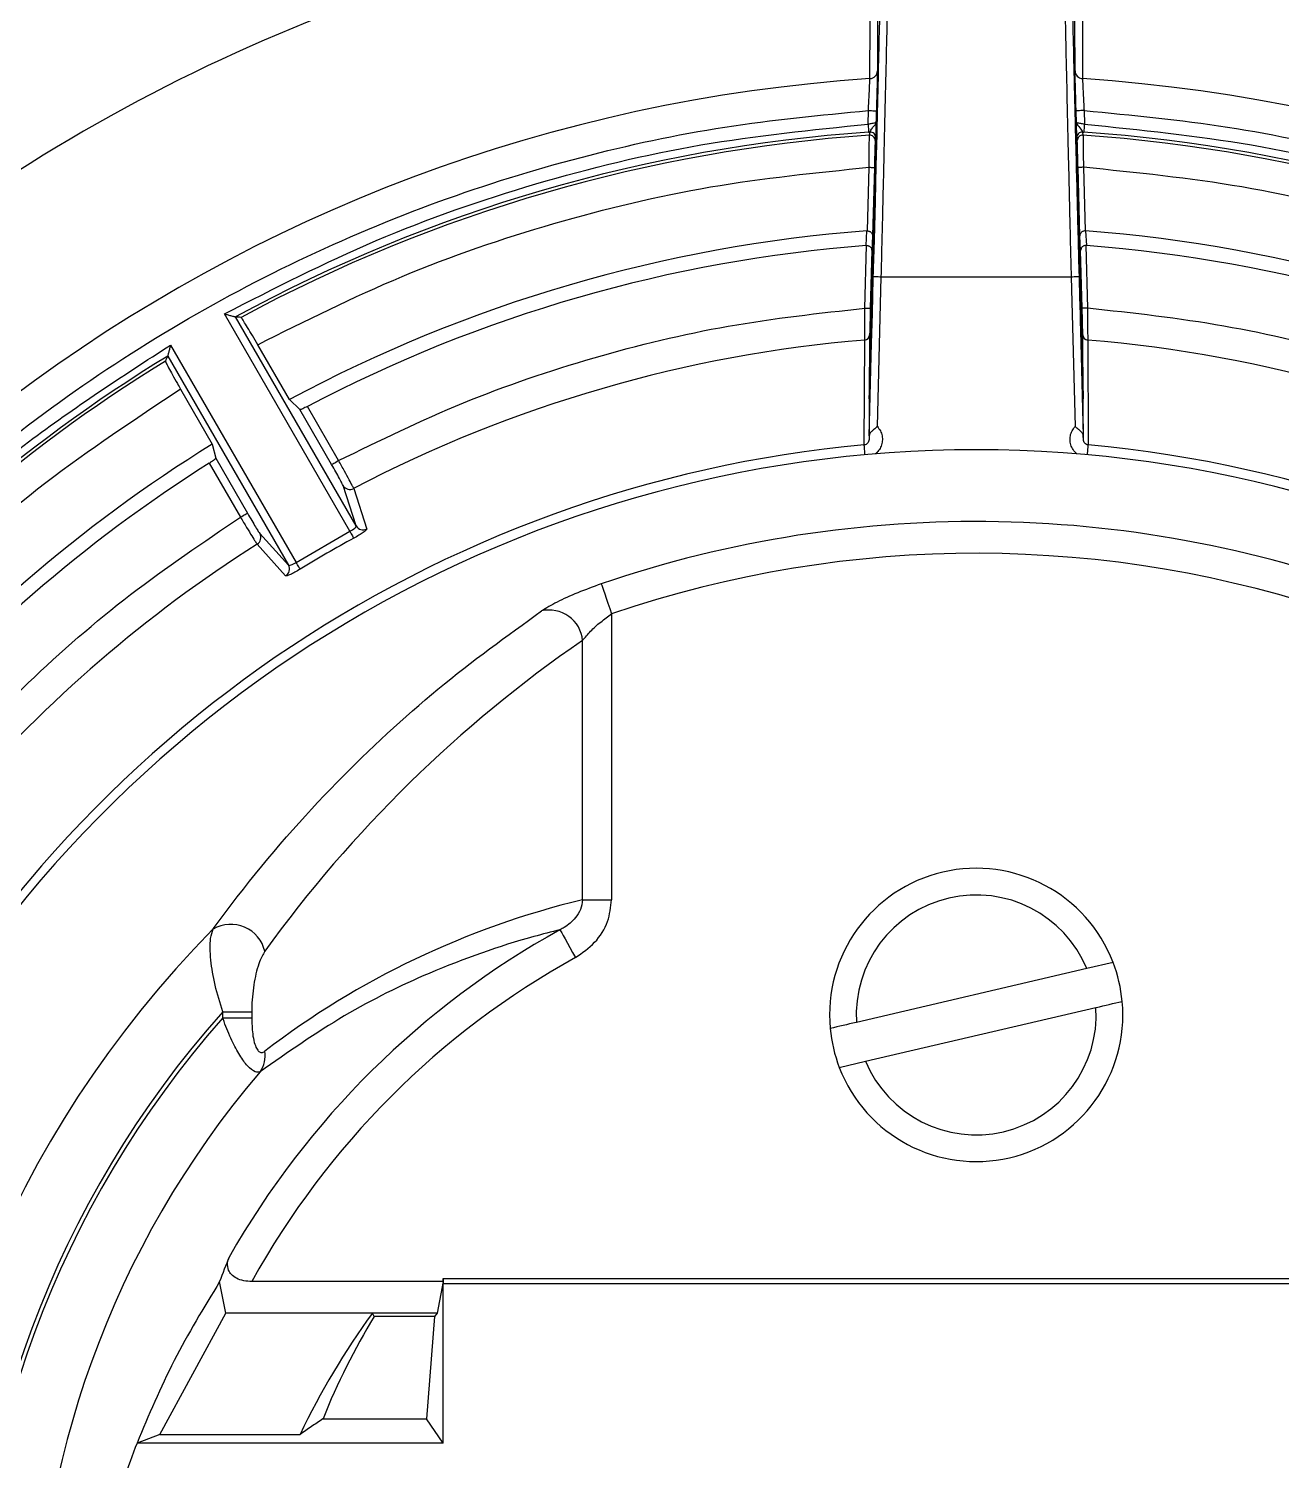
# Model space of a CAD drawing. Extents: x 7 to 135, y 1 to 99.
# Drawn here: x 127.069 to 129.419, y 45.698 to 48.383 of the extents above; entities that cross this region are included whole.
import ezdxf

# ---------------------------------------------------------------- set-up
doc = ezdxf.new("R2010")
doc.units = 0
doc.header["$MEASUREMENT"] = 0
doc.layers.add('OBJECT', color=7, linetype='CONTINUOUS')

msp = doc.modelspace()

# ---------------------------------------------------------------- linework, layer by layer
at = {"layer": 'OBJECT'}
for p, q in [((128.6438, 48.2042), (128.6444, 48.2298)), ((128.6594, 48.2294), (128.6588, 48.207)), ((129.0344, 48.207), (129.0338, 48.2294)), ((129.0488, 48.2298), (129.0495, 48.2042)), ((128.6448, 48.1892), (128.6474, 48.1894)), ((128.6464, 48.1836), (128.6474, 48.1894)), ((128.658, 48.1792), (128.6571, 48.1734)), ((129.0362, 48.1734), (129.0352, 48.1792)), ((129.0459, 48.1894), (129.0484, 48.1892)), ((129.0459, 48.1894), (129.0469, 48.1836)), ((128.6425, 48.004), (128.6456, 48.1234)), ((128.6556, 48.1232), (128.6523, 47.9946)), ((129.041, 47.9946), (129.0376, 48.1232)), ((129.0476, 48.1234), (129.0507, 48.004)), ((128.64, 47.9767), (128.6415, 48.004)), ((128.6425, 48.004), (128.6415, 48.004)), ((128.6523, 47.9946), (128.6508, 47.9673)), ((129.0425, 47.9673), (129.041, 47.9946)), ((129.0507, 48.004), (129.0518, 48.004)), ((129.0518, 48.004), (129.0533, 47.9767)), ((128.6379, 47.8592), (128.641, 47.9767)), ((128.641, 47.9767), (128.64, 47.9767)), ((128.6508, 47.9673), (128.6479, 47.8589)), ((129.0453, 47.8589), (129.0425, 47.9673)), ((129.0522, 47.9767), (129.0533, 47.9767)), ((129.0522, 47.9767), (129.0553, 47.8592)), ((128.6458, 47.6197), (128.6536, 47.9186)), ((128.6613, 47.6371), (128.6686, 47.9182)), ((128.6686, 47.9182), (129.0246, 47.9182)), ((129.0246, 47.9182), (129.032, 47.6371)), ((129.0396, 47.9186), (129.0474, 47.6197)), ((127.672, 47.4409), (127.4366, 47.8485)), ((127.6836, 47.4507), (127.4573, 47.8427)), ((127.4573, 47.8427), (127.4573, 47.8427)), ((128.6365, 47.6027), (128.6376, 47.7994)), ((128.6467, 47.809), (128.646, 47.689)), ((129.0472, 47.689), (129.0465, 47.809)), ((129.0557, 47.7994), (129.0567, 47.6027)), ((127.3302, 47.7693), (127.5565, 47.3773)), ((127.3302, 47.7693), (127.3302, 47.7693)), ((127.3355, 47.7901), (127.5708, 47.3825)), ((127.5584, 47.6877), (127.499, 47.7906)), ((127.3544, 47.7071), (127.4138, 47.6042)), ((128.646, 47.689), (128.646, 47.6732)), ((129.0473, 47.6732), (129.0472, 47.689)), ((127.5782, 47.6689), (127.5584, 47.6877)), ((127.6376, 47.5659), (127.5782, 47.6689)), ((127.6506, 47.5734), (127.5921, 47.6749)), ((128.646, 47.6732), (128.6456, 47.6128)), ((129.0476, 47.6128), (129.0473, 47.6732)), ((128.6458, 47.6197), (128.6456, 47.6128)), ((129.0476, 47.6128), (129.0474, 47.6197)), ((127.4138, 47.6042), (127.4202, 47.5777)), ((127.4081, 47.5686), (127.4667, 47.4672)), ((127.4202, 47.5777), (127.4797, 47.4747)), ((127.6836, 47.4507), (127.6591, 47.5268)), ((127.679, 47.5211), (127.7036, 47.445)), ((127.5029, 47.4366), (127.5565, 47.3773)), ((127.5708, 47.3825), (127.672, 47.4409)), ((127.5514, 47.3572), (127.4979, 47.4165)), ((128.1627, 47.2858), (128.1627, 46.7497)), ((128.1083, 46.7497), (128.1083, 47.2361)), ((128.1083, 46.7497), (128.1627, 46.7497)), ((129.0541, 46.6206), (128.622, 46.5198)), ((129.1034, 46.6321), (129.0541, 46.6206)), ((127.4334, 46.5397), (127.4878, 46.5397)), ((127.4334, 46.5282), (127.4334, 46.5397)), ((127.4878, 46.5397), (127.4878, 46.5282)), ((128.6391, 46.4468), (129.0712, 46.5476)), ((127.4334, 46.5282), (127.4878, 46.5282)), ((128.5898, 46.4353), (128.6391, 46.4468)), ((127.4392, 45.9746), (127.4276, 46.0337)), ((127.8466, 46.0337), (127.488, 46.0337)), ((127.8466, 46.0337), (127.8356, 45.9746)), ((127.8466, 46.0337), (127.847, 46.0391)), ((127.8466, 45.7308), (127.8466, 46.0295)), ((129.8333, 46.0295), (127.8466, 46.0295)), ((127.847, 46.0391), (129.8333, 46.0391)), ((127.3153, 45.7469), (127.4392, 45.9746)), ((127.8356, 45.9746), (127.4392, 45.9746)), ((127.8356, 45.9744), (127.7141, 45.9744)), ((127.7175, 45.9684), (127.7141, 45.9744)), ((127.8356, 45.9744), (127.8305, 45.9684)), ((127.8356, 45.9744), (127.8356, 45.9746)), ((127.8305, 45.9684), (127.7175, 45.9684)), ((127.8305, 45.9684), (127.8153, 45.7764)), ((127.6214, 45.7764), (127.8153, 45.7764)), ((127.8466, 45.7308), (127.8153, 45.7764)), ((127.3153, 45.7469), (127.2727, 45.7308)), ((127.8466, 45.7308), (127.2727, 45.7308)), ((127.3153, 45.7469), (127.5786, 45.7469))]:
    msp.add_line(p, q, dxfattribs=at)
at = {"layer": 'OBJECT', "flags": 128}
for points in [[(128.6627, 48.3142), (128.6628, 48.3148), (128.6624, 48.2917), (128.6611, 48.2321), (128.66, 48.1852), (128.6585, 48.127), (128.6568, 48.0597), (128.6549, 47.9875), (128.653, 47.9157), (128.6512, 47.8495), (128.6497, 47.7929), (128.6484, 47.7479), (128.6467, 47.6925), (128.646, 47.6732), (128.646, 47.6732)], [(128.6444, 48.2298), (128.6474, 48.2297), (128.6502, 48.2296), (128.6528, 48.2295), (128.655, 48.2295), (128.6569, 48.2294), (128.6583, 48.2294), (128.6591, 48.2294), (128.6594, 48.2294)], [(129.0488, 48.2298), (129.0459, 48.2297), (129.0431, 48.2296), (129.0405, 48.2295), (129.0382, 48.2295), (129.0363, 48.2294), (129.035, 48.2294), (129.0341, 48.2294), (129.0338, 48.2294)], [(128.6438, 48.2042), (128.644, 48.2013), (128.6442, 48.1985), (128.6443, 48.1959), (128.6445, 48.1937), (128.6446, 48.1918), (128.6447, 48.1904), (128.6448, 48.1895), (128.6448, 48.1892)], [(129.0495, 48.2042), (129.0493, 48.2013), (129.0491, 48.1985), (129.0489, 48.1959), (129.0487, 48.1937), (129.0486, 48.1918), (129.0485, 48.1904), (129.0485, 48.1895), (129.0484, 48.1892)], [(128.6456, 48.1234), (128.6476, 48.1234), (128.6494, 48.1233), (128.6512, 48.1233), (128.6527, 48.1232), (128.6539, 48.1232), (128.6549, 48.1232), (128.6554, 48.1232), (128.6556, 48.1232)], [(129.0476, 48.1234), (129.0457, 48.1234), (129.0438, 48.1233), (129.0421, 48.1233), (129.0405, 48.1232), (129.0393, 48.1232), (129.0384, 48.1232), (129.0378, 48.1232), (129.0376, 48.1232)], [(128.6536, 47.9186), (128.6539, 47.9185), (128.6548, 47.9185), (128.6562, 47.9185), (128.658, 47.9184), (128.6603, 47.9184), (128.6629, 47.9183), (128.6657, 47.9182), (128.6686, 47.9182)], [(129.0246, 47.9182), (129.0275, 47.9182), (129.0303, 47.9183), (129.0329, 47.9184), (129.0352, 47.9184), (129.0371, 47.9185), (129.0384, 47.9185), (129.0393, 47.9185), (129.0396, 47.9186)], [(128.6379, 47.8592), (128.6399, 47.8591), (128.6417, 47.8591), (128.6435, 47.859), (128.645, 47.859), (128.6462, 47.859), (128.6472, 47.8589), (128.6477, 47.8589), (128.6479, 47.8589)], [(129.0553, 47.8592), (129.0534, 47.8591), (129.0515, 47.8591), (129.0498, 47.859), (129.0482, 47.859), (129.047, 47.859), (129.0461, 47.8589), (129.0455, 47.8589), (129.0453, 47.8589)], [(128.6382, 47.5843), (128.638, 47.5868), (128.6376, 47.5908), (128.6373, 47.5945), (128.637, 47.5976), (128.6368, 47.6), (128.6366, 47.6017), (128.6365, 47.6027)], [(129.0551, 47.5843), (129.0553, 47.5868), (129.0557, 47.5908), (129.056, 47.5945), (129.0563, 47.5976), (129.0565, 47.6), (129.0566, 47.6017), (129.0567, 47.6027)], [(127.6376, 47.5659), (127.6379, 47.5661), (127.6387, 47.5666), (127.6399, 47.5673), (127.6416, 47.5682), (127.6435, 47.5693), (127.6457, 47.5706), (127.6481, 47.572), (127.6506, 47.5734)], [(127.4667, 47.4672), (127.4692, 47.4687), (127.4716, 47.4701), (127.4738, 47.4713), (127.4757, 47.4725), (127.4774, 47.4734), (127.4786, 47.4741), (127.4793, 47.4746), (127.4797, 47.4747)], [(127.672, 47.4409), (127.6733, 47.4385), (127.6745, 47.4362), (127.6757, 47.434), (127.6767, 47.4321), (127.6776, 47.4305), (127.6783, 47.4292), (127.6788, 47.4283), (127.6791, 47.4278)], [(127.5786, 47.3698), (127.5783, 47.3702), (127.5777, 47.3711), (127.577, 47.3724), (127.576, 47.374), (127.5749, 47.3758), (127.5736, 47.3779), (127.5722, 47.3802), (127.5708, 47.3825)], [(128.1434, 47.3422), (128.1442, 47.34), (128.1455, 47.3361), (128.1474, 47.3305), (128.1498, 47.3234), (128.1526, 47.3152), (128.1558, 47.3059), (128.1592, 47.296), (128.1627, 47.2858)], [(128.0659, 46.6934), (128.067, 46.6914), (128.0691, 46.6878), (128.0719, 46.6826), (128.0755, 46.6761), (128.0798, 46.6685), (128.0845, 46.6599), (128.0896, 46.6508), (128.0948, 46.6413)]]:
    msp.add_lwpolyline(points, dxfattribs=at)
at = {"layer": 'OBJECT'}
for centre, radius, start, end in [((128.8466, 45.2895), 3.35, 93.5142, 125.5044), ((128.8466, 45.2895), 3.35, 54.4956, 86.4858), ((128.8466, 45.2895), 3.0068, 93.8025, 160.2009), ((128.6463, 48.3046), 0.0149, 273.5671, 358.3082), ((129.0469, 48.3046), 0.0149, 181.6922, 266.4332), ((128.8466, 45.2895), 3.0068, 19.7991, 86.1975), ((128.8466, 45.2895), 2.9067, 93.9812, 118.5533), ((128.8466, 45.2895), 2.901, 93.9579, 118.3816), ((128.6471, 48.1736), 0.01, 358.5079, 93.9577), ((128.648, 48.1794), 0.01, 358.5109, 93.928), ((129.0452, 48.1794), 0.01, 86.0712, 181.4916), ((129.0462, 48.1736), 0.01, 86.0423, 181.4921), ((128.8466, 45.2895), 2.901, 61.6184, 86.0421), ((128.8466, 45.2895), 2.9067, 61.4467, 86.0188), ((128.8466, 45.2895), 2.7223, 94.3219, 118.2428), ((128.8466, 45.2895), 2.7223, 61.7572, 85.6781), ((128.8466, 45.2895), 2.6951, 94.3977, 117.7416), ((128.8466, 45.2895), 2.6951, 62.2584, 85.6023), ((128.8466, 45.2895), 2.5186, 94.7615, 117.6208), ((128.6368, 47.8093), 0.00996, 274.4919, 358.2911), ((129.0565, 47.8093), 0.00996, 181.7075, 265.5096), ((128.8466, 45.2895), 2.5186, 62.3792, 85.2385), ((128.8466, 45.2895), 2.9067, 121.4467, 159.3669), ((128.8466, 45.2895), 2.901, 121.6184, 159.7287), ((128.8466, 45.2895), 2.7223, 121.7572, 158.2371), ((128.8466, 45.2895), 2.3227, 95.19, 153.7533), ((128.8466, 45.2837), 2.31, 26.5633, 153.4367), ((128.8466, 45.2895), 2.3227, 26.3595, 84.81), ((128.8466, 45.2895), 2.6951, 122.2584, 157.3213), ((127.672, 47.5343), 0.015, 210.4049, 297.6419), ((127.6965, 47.4583), 0.015, 210.4063, 297.955), ((128.8466, 45.2837), 2.1753, 68.9365, 108.8607), ((127.4898, 47.4292), 0.015, 302.3573, 29.5954), ((128.8466, 45.2895), 2.4363, 118.6351, 121.3649), ((128.8466, 45.2895), 2.5186, 122.3792, 155.8244), ((128.8466, 45.2837), 2.1157, 70.8547, 108.8607), ((127.5435, 47.3699), 0.015, 302.0444, 29.5947), ((128.046, 47.2304), 0.0626, 5.2098, 103.3851), ((128.8466, 46.5337), 0.275, 20.9728, 185.2978), ((128.8466, 46.5337), 0.225, 22.7294, 183.5412), ((128.8466, 45.2837), 2.0098, 135.4001, 224.5999), ((127.4485, 46.6382), 0.0655, 13.1, 120.166), ((128.8466, 45.2837), 1.6115, 118.9766, 150.407), ((128.8466, 45.2837), 1.5519, 118.9766, 151.1006), ((128.8466, 46.5337), 0.275, 5.2978, 20.9728), ((128.8466, 45.2837), 1.8907, 138.3698, 221.6302), ((128.8466, 46.5337), 0.275, 200.9728, 5.2978), ((128.8466, 46.5337), 0.225, 202.7294, 3.5412), ((128.8466, 45.2837), 1.8831, 138.6329, 221.3671), ((128.8466, 46.5337), 0.275, 185.2978, 200.9728), ((127.4604, 46.4574), 0.0526, 324.7089, 8.9631), ((128.8466, 45.2837), 1.764, 139.599, 220.401), ((128.8466, 45.2837), 1.3205, 148.7665, 158.0941)]:
    msp.add_arc(centre, radius, start, end, dxfattribs=at)
for centre, major_axis, ratio, start_param, end_param in [((125.776, 43.5167), (4.6065, 2.6595), 0.745432, 0.820323, 0.822517), ((131.9172, 47.0623), (4.6065, 2.6595), 0.745432, 2.319076, 2.32127), ((129.5562, 45.2837), (2.4885, 0), 0.964711, 2.191813, 2.534567), ((128.4885, 45.2837), (1.5665, 0), 0.964711, 1.815976, 2.24359), ((128.8466, 45.4997), (0, 1.5296), 0.989974, 1.182053, 1.214204), ((127.8485, 46.0391), (0.0012, 0.015), 0.093471, 1.578239, 2.27637), ((128.8466, 45.1381), (0, 1.4127), 0.994678, 0.93728, 1.125299), ((128.8466, 45.1085), (0, 1.7003), 0.994678, 1.196101, 1.239318)]:
    msp.add_ellipse(centre, major_axis=major_axis, ratio=ratio, start_param=start_param, end_param=end_param, dxfattribs=at)
for points, knots in [([(128.6472, 48.2897), (128.6473, 48.316), (128.6475, 48.3695), (128.6475, 48.4383), (128.6472, 48.4991), (128.6465, 48.5485), (128.6457, 48.5866), (128.6445, 48.6133), (128.6431, 48.6302), (128.6419, 48.6322), (128.6413, 48.6332)], [0, 0, 0, 0, 0.118989, 0.241992, 0.369009, 0.500039, 0.623805, 0.748387, 0.873785, 1, 1, 1, 1]), ([(128.6553, 48.6478), (128.6565, 48.6438), (128.6588, 48.6357), (128.6607, 48.5682), (128.6617, 48.4638), (128.6614, 48.3574), (128.6612, 48.3041)], [0, 0, 0, 0, 0.25003, 0.500058, 0.750055, 1, 1, 1, 1]), ([(129.032, 48.3041), (129.0319, 48.3574), (129.0315, 48.4638), (129.0325, 48.5682), (129.0345, 48.6357), (129.0367, 48.6438), (129.0379, 48.6478)], [0, 0, 0, 0, 0.249972, 0.5, 0.749997, 1, 1, 1, 1]), ([(129.052, 48.6332), (129.0513, 48.6319), (129.0499, 48.6292), (129.0484, 48.6072), (129.0472, 48.572), (129.0463, 48.522), (129.0458, 48.4572), (129.0457, 48.3808), (129.0459, 48.3197), (129.046, 48.2897)], [0, 0, 0, 0, 0.144222, 0.287378, 0.429468, 0.575454, 0.722208, 0.863723, 1, 1, 1, 1]), ([(128.6536, 47.9186), (128.6547, 47.9581), (128.6567, 48.0369), (128.6596, 48.1507), (128.6622, 48.2556), (128.6645, 48.3482), (128.6662, 48.4248), (128.6675, 48.4824), (128.6682, 48.5206), (128.6682, 48.527), (128.6682, 48.5302)], [0, 0, 0, 0, 0.125666, 0.250539, 0.37567, 0.500227, 0.625486, 0.75002, 0.875177, 1, 1, 1, 1]), ([(128.6686, 47.9182), (128.6696, 47.9595), (128.6715, 48.0403), (128.6743, 48.1569), (128.6767, 48.2637), (128.6789, 48.3582), (128.6806, 48.4366), (128.6818, 48.4956), (128.6825, 48.5348), (128.6824, 48.5415), (128.6824, 48.5448)], [0, 0, 0, 0, 0.1281406, 0.2507098, 0.3760695, 0.5003414, 0.6248252, 0.749582, 0.8746322, 1, 1, 1, 1]), ([(129.0108, 48.5448), (129.0108, 48.5415), (129.0108, 48.5348), (129.0115, 48.4954), (129.0127, 48.4364), (129.0144, 48.3578), (129.0165, 48.2631), (129.019, 48.1563), (129.0217, 48.0399), (129.0236, 47.9593), (129.0246, 47.9182)], [0, 0, 0, 0, 0.125536, 0.250753, 0.375675, 0.500324, 0.624651, 0.75007, 0.872262, 1, 1, 1, 1]), ([(129.0251, 48.5302), (129.0251, 48.527), (129.025, 48.5205), (129.0258, 48.482), (129.027, 48.4244), (129.0288, 48.3475), (129.031, 48.255), (129.0336, 48.1499), (129.0365, 48.0364), (129.0386, 47.9578), (129.0396, 47.9186)], [0, 0, 0, 0, 0.125719, 0.250525, 0.375694, 0.500217, 0.625479, 0.750016, 0.875168, 1, 1, 1, 1]), ([(128.646, 47.689), (128.6463, 47.7008), (128.6468, 47.7271), (128.6483, 47.7911), (128.65, 47.8604), (128.6517, 47.9244), (128.6535, 47.9947), (128.6554, 48.0667), (128.6572, 48.1351), (128.6589, 48.1952), (128.6603, 48.2433), (128.6617, 48.2896), (128.6622, 48.3041), (128.6625, 48.3134)], [0, 0, 0, 0, 0.1045219, 0.2329434, 0.306428, 0.3850961, 0.467643, 0.5522752, 0.6369057, 0.7194482, 0.7981101, 0.8715884, 1, 1, 1, 1]), ([(129.0304, 48.3158), (129.0305, 48.3162), (129.0306, 48.3172), (129.0317, 48.285), (129.0331, 48.239), (129.0345, 48.1902), (129.0361, 48.1303), (129.038, 48.0625), (129.0398, 47.9913), (129.0416, 47.922), (129.0432, 47.8589), (129.0449, 47.7904), (129.0464, 47.7269), (129.047, 47.7007), (129.0472, 47.689)], [0, 0, 0, 0, 0.0951789, 0.2116826, 0.2781601, 0.3492133, 0.4236827, 0.4999868, 0.576292, 0.6507649, 0.7218229, 0.7883057, 0.9048176, 1, 1, 1, 1]), ([(129.0473, 47.6732), (129.0471, 47.678), (129.0466, 47.6887), (129.0452, 47.7359), (129.0435, 47.7939), (129.0419, 47.8516), (129.0401, 47.9189), (129.0382, 47.9918), (129.0363, 48.0648), (129.0346, 48.1326), (129.0331, 48.1909), (129.0317, 48.25), (129.0306, 48.2986), (129.0305, 48.3105), (129.0304, 48.3158)], [0, 0, 0, 0, 0.094074, 0.210093, 0.27667, 0.34806, 0.423063, 0.50001, 0.576957, 0.651956, 0.723343, 0.789916, 0.905928, 1, 1, 1, 1]), ([(128.6444, 48.2298), (128.6446, 48.2341), (128.645, 48.2423), (128.6457, 48.2562), (128.6465, 48.2713), (128.647, 48.2849), (128.6472, 48.2881), (128.6472, 48.2897)], [0, 0, 0, 0, 0.149147, 0.282418, 0.50059, 0.756832, 1, 1, 1, 1]), ([(128.6612, 48.3041), (128.6612, 48.3021), (128.6611, 48.2981), (128.6607, 48.2803), (128.6601, 48.2567), (128.6597, 48.2385), (128.6594, 48.2294)], [0, 0, 0, 0, 0.2502289, 0.5000869, 0.7500072, 1, 1, 1, 1]), ([(129.0338, 48.2294), (129.0336, 48.2385), (129.0331, 48.2567), (129.0325, 48.2804), (129.0321, 48.2981), (129.032, 48.3021), (129.032, 48.3041)], [0, 0, 0, 0, 0.250271, 0.50013, 0.750036, 1, 1, 1, 1]), ([(129.046, 48.2897), (129.0461, 48.2881), (129.0462, 48.2849), (129.0468, 48.2713), (129.0475, 48.2563), (129.0482, 48.2423), (129.0486, 48.2341), (129.0488, 48.2298)], [0, 0, 0, 0, 0.243058, 0.499192, 0.717444, 0.850774, 1, 1, 1, 1]), ([(126.0849, 46.3186), (126.1187, 46.4024), (126.1869, 46.5715), (126.3193, 46.8136), (126.475, 47.0469), (126.6552, 47.2671), (126.858, 47.471), (127.0805, 47.6548), (127.3199, 47.8159), (127.573, 47.9524), (127.8353, 48.0627), (128.1032, 48.1456), (128.373, 48.2038), (128.5544, 48.2212), (128.6444, 48.2298)], [0, 0, 0, 0, 0.080321, 0.16194, 0.244772, 0.329378, 0.414487, 0.5, 0.585518, 0.670628, 0.755228, 0.838066, 0.919682, 1, 1, 1, 1]), ([(129.0488, 48.2298), (129.1388, 48.2212), (129.3203, 48.2038), (129.59, 48.1456), (129.8579, 48.0626), (130.1203, 47.9524), (130.3734, 47.8159), (130.6128, 47.6548), (130.8353, 47.471), (131.038, 47.2671), (131.2182, 47.0469), (131.3739, 46.8136), (131.5063, 46.5715), (131.5745, 46.4024), (131.6083, 46.3186)], [0, 0, 0, 0, 0.080321, 0.16194, 0.244772, 0.329378, 0.414487, 0.5, 0.585518, 0.670628, 0.755228, 0.838066, 0.919682, 1, 1, 1, 1]), ([(127.4366, 47.8485), (127.5305, 47.8965), (127.7188, 47.9928), (128.0194, 48.0969), (128.3284, 48.1724), (128.5388, 48.1936), (128.6438, 48.2042)], [0, 0, 0, 0, 0.249262, 0.5, 0.750738, 1, 1, 1, 1]), ([(128.6588, 48.207), (128.6586, 48.2069), (128.6583, 48.2068), (128.6564, 48.2064), (128.6541, 48.206), (128.6511, 48.2054), (128.6474, 48.2048), (128.645, 48.2044), (128.6438, 48.2042)], [0, 0, 0, 0, 0.2398932, 0.3673209, 0.4994889, 0.699792, 0.8375047, 1, 1, 1, 1]), ([(128.6474, 48.1894), (128.6474, 48.1895), (128.6476, 48.1897), (128.6482, 48.1913), (128.6501, 48.1954), (128.6544, 48.2003), (128.6581, 48.204), (128.6586, 48.206), (128.6588, 48.207)], [0, 0, 0, 0, 0.088073, 0.177814, 0.371242, 0.630962, 0.805669, 1, 1, 1, 1]), ([(128.6588, 48.207), (128.6587, 48.2002), (128.6584, 48.1899), (128.6581, 48.1821), (128.6581, 48.1796), (128.658, 48.1793), (128.658, 48.1792)], [0, 0, 0, 0, 0.500408, 0.749562, 0.874846, 1, 1, 1, 1]), ([(129.0352, 48.1792), (129.0352, 48.1793), (129.0352, 48.1796), (129.0351, 48.1821), (129.0349, 48.1899), (129.0346, 48.2002), (129.0344, 48.207)], [0, 0, 0, 0, 0.124907, 0.250441, 0.499606, 1, 1, 1, 1]), ([(129.0344, 48.207), (129.0347, 48.206), (129.0356, 48.2027), (129.0425, 48.1968), (129.045, 48.1913), (129.0456, 48.1897), (129.0458, 48.1895), (129.0459, 48.1894)], [0, 0, 0, 0, 0.194615, 0.628213, 0.821925, 0.911798, 1, 1, 1, 1]), ([(129.0495, 48.2042), (129.0482, 48.2044), (129.0459, 48.2048), (129.0422, 48.2054), (129.0391, 48.2059), (129.0368, 48.2064), (129.0349, 48.2068), (129.0346, 48.2069), (129.0344, 48.207)], [0, 0, 0, 0, 0.1623262, 0.2998943, 0.5000164, 0.6323159, 0.759867, 1, 1, 1, 1]), ([(129.0495, 48.2042), (129.1544, 48.1936), (129.3649, 48.1724), (129.6738, 48.0969), (129.9744, 47.9928), (130.1627, 47.8965), (130.2566, 47.8485)], [0, 0, 0, 0, 0.249262, 0.5, 0.750738, 1, 1, 1, 1]), ([(128.6456, 48.1234), (128.6457, 48.1282), (128.6458, 48.1372), (128.6459, 48.1519), (128.6461, 48.1674), (128.6463, 48.1806), (128.6463, 48.1826), (128.6464, 48.1836)], [0, 0, 0, 0, 0.154195, 0.289159, 0.500584, 0.757148, 1, 1, 1, 1]), ([(128.6571, 48.1734), (128.657, 48.1725), (128.6569, 48.1708), (128.6566, 48.1591), (128.6561, 48.1426), (128.6558, 48.1297), (128.6556, 48.1232)], [0, 0, 0, 0, 0.250515, 0.500195, 0.749996, 1, 1, 1, 1]), ([(129.0376, 48.1232), (129.0374, 48.1297), (129.0371, 48.1427), (129.0366, 48.1591), (129.0363, 48.1708), (129.0362, 48.1725), (129.0362, 48.1734)], [0, 0, 0, 0, 0.250559, 0.50025, 0.750031, 1, 1, 1, 1]), ([(129.0469, 48.1836), (129.0469, 48.1826), (129.0469, 48.1806), (129.0471, 48.1674), (129.0473, 48.1519), (129.0475, 48.1372), (129.0476, 48.1282), (129.0476, 48.1234)], [0, 0, 0, 0, 0.242656, 0.498972, 0.710599, 0.84568, 1, 1, 1, 1]), ([(127.499, 47.7906), (127.5884, 47.8354), (127.7678, 47.9251), (128.0534, 48.0223), (128.3465, 48.0931), (128.5461, 48.1133), (128.6456, 48.1234)], [0, 0, 0, 0, 0.249298, 0.5, 0.750702, 1, 1, 1, 1]), ([(130.1942, 47.7906), (130.1048, 47.8354), (129.9254, 47.9251), (129.6399, 48.0223), (129.3467, 48.0931), (129.1471, 48.1133), (129.0476, 48.1234)], [0, 0, 0, 0, 0.249298, 0.5, 0.750702, 1, 1, 1, 1]), ([(128.6425, 48.004), (128.6432, 48.004), (128.6446, 48.0039), (128.6466, 48.0032), (128.6485, 48.0021), (128.6503, 48.0005), (128.6519, 47.9979), (128.6521, 47.9959), (128.6523, 47.9946)], [0, 0, 0, 0, 0.110468, 0.228725, 0.358002, 0.500784, 0.704384, 1, 1, 1, 1]), ([(129.0507, 48.004), (129.05, 48.004), (129.0486, 48.0039), (129.0466, 48.0032), (129.0447, 48.0021), (129.0429, 48.0005), (129.0413, 47.9979), (129.0411, 47.9959), (129.041, 47.9946)], [0, 0, 0, 0, 0.110459, 0.228714, 0.358011, 0.500793, 0.704359, 1, 1, 1, 1]), ([(128.641, 47.9767), (128.6417, 47.9767), (128.6431, 47.9765), (128.6451, 47.9758), (128.647, 47.9748), (128.6488, 47.9732), (128.6504, 47.9706), (128.6506, 47.9685), (128.6508, 47.9673)], [0, 0, 0, 0, 0.110466, 0.228727, 0.358001, 0.500787, 0.704343, 1, 1, 1, 1]), ([(129.0522, 47.9767), (129.0515, 47.9767), (129.0501, 47.9765), (129.0481, 47.9758), (129.0462, 47.9748), (129.0444, 47.9732), (129.0428, 47.9706), (129.0426, 47.9685), (129.0425, 47.9673)], [0, 0, 0, 0, 0.110467, 0.228735, 0.358013, 0.5008, 0.704385, 1, 1, 1, 1]), ([(127.6506, 47.5734), (127.728, 47.6112), (127.8831, 47.6868), (128.1286, 47.7695), (128.3806, 47.8309), (128.5522, 47.8497), (128.6379, 47.8592)], [0, 0, 0, 0, 0.249369, 0.499999, 0.749994, 1, 1, 1, 1]), ([(128.6376, 47.7994), (128.6376, 47.801), (128.6376, 47.8042), (128.6376, 47.8175), (128.6377, 47.8323), (128.6378, 47.8461), (128.6379, 47.8546), (128.6379, 47.8592)], [0, 0, 0, 0, 0.241129, 0.499185, 0.706587, 0.84263, 1, 1, 1, 1]), ([(128.6479, 47.8589), (128.6478, 47.8529), (128.6475, 47.8407), (128.6471, 47.825), (128.6468, 47.8132), (128.6467, 47.8104), (128.6467, 47.809)], [0, 0, 0, 0, 0.250503, 0.500082, 0.750017, 1, 1, 1, 1]), ([(129.0465, 47.809), (129.0465, 47.8104), (129.0464, 47.8132), (129.0462, 47.825), (129.0458, 47.8407), (129.0455, 47.8529), (129.0453, 47.8589)], [0, 0, 0, 0, 0.250375, 0.500022, 0.749978, 1, 1, 1, 1]), ([(129.0553, 47.8592), (129.0553, 47.8546), (129.0554, 47.8461), (129.0555, 47.8323), (129.0556, 47.8175), (129.0557, 47.8042), (129.0557, 47.801), (129.0557, 47.7994)], [0, 0, 0, 0, 0.157322, 0.293311, 0.500616, 0.758788, 1, 1, 1, 1]), ([(130.0426, 47.5734), (129.9651, 47.6113), (129.81, 47.6869), (129.5642, 47.7696), (129.3124, 47.8309), (129.1408, 47.8498), (129.0553, 47.8592)], [0, 0, 0, 0, 0.250006, 0.500001, 0.750631, 1, 1, 1, 1]), ([(127.4366, 47.8485), (127.4389, 47.8478), (127.4434, 47.8466), (127.449, 47.845), (127.453, 47.8439), (127.4553, 47.8433), (127.4569, 47.8428), (127.4571, 47.8427), (127.4573, 47.8427)], [0, 0, 0, 0, 0.2496267, 0.4993394, 0.6450036, 0.7750461, 0.8921572, 1, 1, 1, 1]), ([(127.499, 47.7906), (127.4956, 47.7964), (127.4888, 47.8081), (127.4796, 47.8236), (127.4725, 47.8351), (127.4686, 47.841), (127.4679, 47.8416), (127.4676, 47.8418)], [0, 0, 0, 0, 0.217189, 0.434376, 0.651641, 0.868924, 1, 1, 1, 1]), ([(126.1123, 46.3191), (126.1534, 46.4185), (126.2359, 46.618), (126.4012, 46.8986), (126.5952, 47.1616), (126.8183, 47.4003), (127.0641, 47.614), (127.2452, 47.7316), (127.3355, 47.7901)], [0, 0, 0, 0, 0.165461, 0.332207, 0.5, 0.667783, 0.834534, 1, 1, 1, 1]), ([(127.3355, 47.7901), (127.3349, 47.7878), (127.3337, 47.7832), (127.3323, 47.7776), (127.3313, 47.7737), (127.3306, 47.7713), (127.3303, 47.7697), (127.3302, 47.7694), (127.3302, 47.7693)], [0, 0, 0, 0, 0.249829, 0.49934, 0.644994, 0.775031, 0.892148, 1, 1, 1, 1]), ([(127.3257, 47.7599), (127.326, 47.7591), (127.3264, 47.7576), (127.3314, 47.7481), (127.3388, 47.7345), (127.347, 47.72), (127.3524, 47.7106), (127.3544, 47.7071)], [0, 0, 0, 0, 0.217149, 0.434296, 0.651533, 0.868822, 1, 1, 1, 1]), ([(127.3544, 47.7071), (127.2687, 47.6504), (127.0966, 47.5366), (126.8631, 47.3309), (126.6511, 47.1019), (126.4664, 46.8503), (126.3086, 46.5821), (126.2295, 46.3915), (126.1901, 46.2966)], [0, 0, 0, 0, 0.165508, 0.3322558, 0.5000001, 0.6677545, 0.8344971, 1, 1, 1, 1]), ([(127.5921, 47.6749), (127.5906, 47.6741), (127.5876, 47.6725), (127.5835, 47.6706), (127.5803, 47.6693), (127.5786, 47.6688), (127.5783, 47.6689), (127.5782, 47.6689)], [0, 0, 0, 0, 0.217863, 0.435703, 0.654184, 0.873396, 1, 1, 1, 1]), ([(128.6613, 47.6371), (128.659, 47.6353), (128.6551, 47.6323), (128.6502, 47.6278), (128.6466, 47.624), (128.6461, 47.6211), (128.6458, 47.6197)], [0, 0, 0, 0, 0.295235, 0.500558, 0.750396, 1, 1, 1, 1]), ([(128.6613, 47.6371), (128.6633, 47.6345), (128.6674, 47.6293), (128.6704, 47.6199), (128.6709, 47.61), (128.6687, 47.6004), (128.6644, 47.592), (128.6599, 47.588), (128.6579, 47.5861)], [0, 0, 0, 0, 0.171517, 0.343129, 0.513935, 0.684885, 0.856415, 1, 1, 1, 1]), ([(129.0353, 47.5862), (129.0333, 47.588), (129.0289, 47.592), (129.0245, 47.6004), (129.0223, 47.61), (129.0228, 47.6199), (129.0259, 47.6293), (129.0299, 47.6345), (129.032, 47.6371)], [0, 0, 0, 0, 0.141726, 0.313554, 0.485342, 0.656855, 0.828289, 1, 1, 1, 1]), ([(129.0474, 47.6197), (129.0471, 47.6211), (129.0466, 47.624), (129.043, 47.6278), (129.0382, 47.6323), (129.0343, 47.6353), (129.032, 47.6371)], [0, 0, 0, 0, 0.249595, 0.499422, 0.704782, 1, 1, 1, 1]), ([(128.6456, 47.6128), (128.6455, 47.6116), (128.6451, 47.6091), (128.6431, 47.6059), (128.6401, 47.6034), (128.6377, 47.6029), (128.6365, 47.6027)], [0, 0, 0, 0, 0.257733, 0.512483, 0.759034, 1, 1, 1, 1]), ([(129.0567, 47.6027), (129.0555, 47.6029), (129.0531, 47.6034), (129.0501, 47.6058), (129.0481, 47.6091), (129.0478, 47.6116), (129.0476, 47.6128)], [0, 0, 0, 0, 0.241263, 0.487207, 0.741151, 1, 1, 1, 1]), ([(127.4081, 47.5686), (127.4095, 47.5696), (127.4124, 47.5714), (127.4161, 47.574), (127.4188, 47.5761), (127.4201, 47.5773), (127.4202, 47.5776), (127.4202, 47.5777)], [0, 0, 0, 0, 0.217865, 0.435702, 0.654183, 0.873395, 1, 1, 1, 1]), ([(127.6591, 47.5268), (127.6586, 47.5279), (127.6576, 47.5301), (127.6526, 47.5395), (127.6458, 47.5518), (127.6403, 47.5612), (127.6376, 47.5659)], [0, 0, 0, 0, 0.250001, 0.49994, 0.749542, 1, 1, 1, 1]), ([(127.679, 47.5211), (127.6783, 47.5224), (127.6771, 47.5252), (127.6708, 47.5369), (127.6618, 47.5535), (127.6544, 47.5667), (127.6506, 47.5734)], [0, 0, 0, 0, 0.23441, 0.479199, 0.73439, 1, 1, 1, 1]), ([(127.4797, 47.4747), (127.4824, 47.47), (127.4879, 47.4606), (127.4951, 47.4485), (127.5007, 47.4396), (127.5021, 47.4376), (127.5029, 47.4366)], [0, 0, 0, 0, 0.250008, 0.4999481, 0.7495574, 1, 1, 1, 1]), ([(126.4882, 46.3309), (126.5243, 46.4068), (126.5968, 46.5592), (126.7335, 46.7733), (126.8897, 46.9746), (127.0656, 47.1589), (127.2571, 47.326), (127.3969, 47.4202), (127.4667, 47.4672)], [0, 0, 0, 0, 0.165731, 0.332463, 0.5, 0.66755, 0.834275, 1, 1, 1, 1]), ([(127.4667, 47.4672), (127.4706, 47.4606), (127.4783, 47.4476), (127.4882, 47.4315), (127.4952, 47.4202), (127.497, 47.4177), (127.4979, 47.4165)], [0, 0, 0, 0, 0.265609, 0.520799, 0.76559, 1, 1, 1, 1]), ([(127.672, 47.4409), (127.6737, 47.4418), (127.6771, 47.4437), (127.681, 47.4465), (127.683, 47.4486), (127.6837, 47.4499), (127.6836, 47.4504), (127.6836, 47.4507)], [0, 0, 0, 0, 0.248121, 0.499402, 0.730191, 0.860291, 1, 1, 1, 1]), ([(127.7036, 47.445), (127.7033, 47.4444), (127.7029, 47.4431), (127.6974, 47.4388), (127.6892, 47.4335), (127.6825, 47.4297), (127.6791, 47.4278)], [0, 0, 0, 0, 0.2500885, 0.4999531, 0.7493597, 1, 1, 1, 1]), ([(127.5786, 47.3698), (127.5753, 47.3678), (127.5686, 47.3638), (127.5599, 47.3594), (127.5535, 47.3568), (127.5521, 47.3571), (127.5514, 47.3572)], [0, 0, 0, 0, 0.249977, 0.499782, 0.749126, 1, 1, 1, 1]), ([(127.5565, 47.3773), (127.5567, 47.3771), (127.5571, 47.3768), (127.5586, 47.3768), (127.5614, 47.3774), (127.5658, 47.3794), (127.5692, 47.3815), (127.5708, 47.3825)], [0, 0, 0, 0, 0.139818, 0.270029, 0.501061, 0.752068, 1, 1, 1, 1]), ([(128.1434, 47.3422), (128.1284, 47.3367), (128.0983, 47.3258), (128.0575, 47.3071), (128.0403, 47.2967), (128.0315, 47.2913)], [0, 0, 0, 0, 0.3265402, 0.6529452, 1, 1, 1, 1]), ([(127.4156, 46.6949), (127.4306, 46.7151), (127.5057, 46.8164), (127.6453, 46.9735), (127.8364, 47.1507), (127.9664, 47.2444), (128.0315, 47.2913)], [0, 0, 0, 0, 0.077798, 0.389331, 0.69397, 1, 1, 1, 1]), ([(128.1083, 47.2361), (128.1129, 47.2417), (128.1217, 47.2525), (128.1413, 47.2703), (128.1557, 47.2808), (128.1627, 47.2858)], [0, 0, 0, 0, 0.36406, 0.694185, 1, 1, 1, 1]), ([(128.1083, 46.7497), (128.1073, 46.7435), (128.1054, 46.7312), (128.0934, 46.7128), (128.0793, 46.7006), (128.0686, 46.6948), (128.0659, 46.6934)], [0, 0, 0, 0, 0.246551, 0.491218, 0.876383, 1, 1, 1, 1]), ([(128.0948, 46.6413), (128.1075, 46.6501), (128.133, 46.6675), (128.1578, 46.7068), (128.1611, 46.7359), (128.1627, 46.7497)], [0, 0, 0, 0, 0.345196, 0.691453, 1, 1, 1, 1]), ([(127.4334, 46.5397), (127.4282, 46.5565), (127.4177, 46.5904), (127.4099, 46.6387), (127.4089, 46.6759), (127.4136, 46.6894), (127.4156, 46.6949)], [0, 0, 0, 0, 0.261321, 0.527904, 0.808327, 1, 1, 1, 1]), ([(128.0659, 46.6934), (128.0496, 46.6893), (127.9676, 46.6685), (127.8322, 46.6203), (127.6606, 46.537), (127.5558, 46.4637), (127.5033, 46.427)], [0, 0, 0, 0, 0.086248, 0.431388, 0.715149, 1, 1, 1, 1]), ([(127.5123, 46.6531), (127.5089, 46.6469), (127.5004, 46.6318), (127.4918, 46.5956), (127.488, 46.5624), (127.4878, 46.5434), (127.4878, 46.5397)], [0, 0, 0, 0, 0.230481, 0.568581, 0.916913, 1, 1, 1, 1]), ([(129.0712, 46.5476), (129.0714, 46.5476), (129.0879, 46.5515), (129.1043, 46.5553), (129.1204, 46.5591)], [0, 0, 0, 0, 0.0137604, 1, 1, 1, 1]), ([(127.5033, 46.427), (127.5004, 46.4264), (127.494, 46.4253), (127.4804, 46.4362), (127.4651, 46.4571), (127.4497, 46.4861), (127.4393, 46.5112), (127.4342, 46.5259), (127.4334, 46.5282)], [0, 0, 0, 0, 0.1672084, 0.3649724, 0.5503521, 0.7426551, 0.959322, 1, 1, 1, 1]), ([(127.4878, 46.5282), (127.4881, 46.518), (127.4885, 46.5019), (127.4921, 46.4825), (127.4963, 46.471), (127.5012, 46.4645), (127.5067, 46.4623), (127.5104, 46.4644), (127.5123, 46.4656)], [0, 0, 0, 0, 0.29881, 0.473692, 0.618552, 0.738232, 0.85803, 1, 1, 1, 1]), ([(128.622, 46.5198), (128.6218, 46.5197), (128.6054, 46.5159), (128.589, 46.5121), (128.5728, 46.5083)], [0, 0, 0, 0, 0.013759, 1, 1, 1, 1]), ([(127.488, 46.0337), (127.4828, 46.0339), (127.4725, 46.0345), (127.4588, 46.0392), (127.4492, 46.0464), (127.443, 46.0563), (127.4416, 46.0678), (127.4442, 46.0758), (127.4454, 46.0795)], [0, 0, 0, 0, 0.1598991, 0.3208341, 0.4663836, 0.6086402, 0.8225346, 1, 1, 1, 1]), ([(127.4276, 46.0337), (127.3978, 45.9846), (127.3378, 45.8862), (127.2944, 45.7827), (127.2727, 45.7308)], [0, 0, 0, 0, 0.498208, 1, 1, 1, 1]), ([(127.6214, 45.7764), (127.6142, 45.7714), (127.5997, 45.7616), (127.5856, 45.7518), (127.5786, 45.7469)], [0, 0, 0, 0, 0.4999999, 1, 1, 1, 1])]:
    msp.add_open_spline(points, degree=3, knots=knots, dxfattribs=at)

doc.saveas('drawing.dxf')
